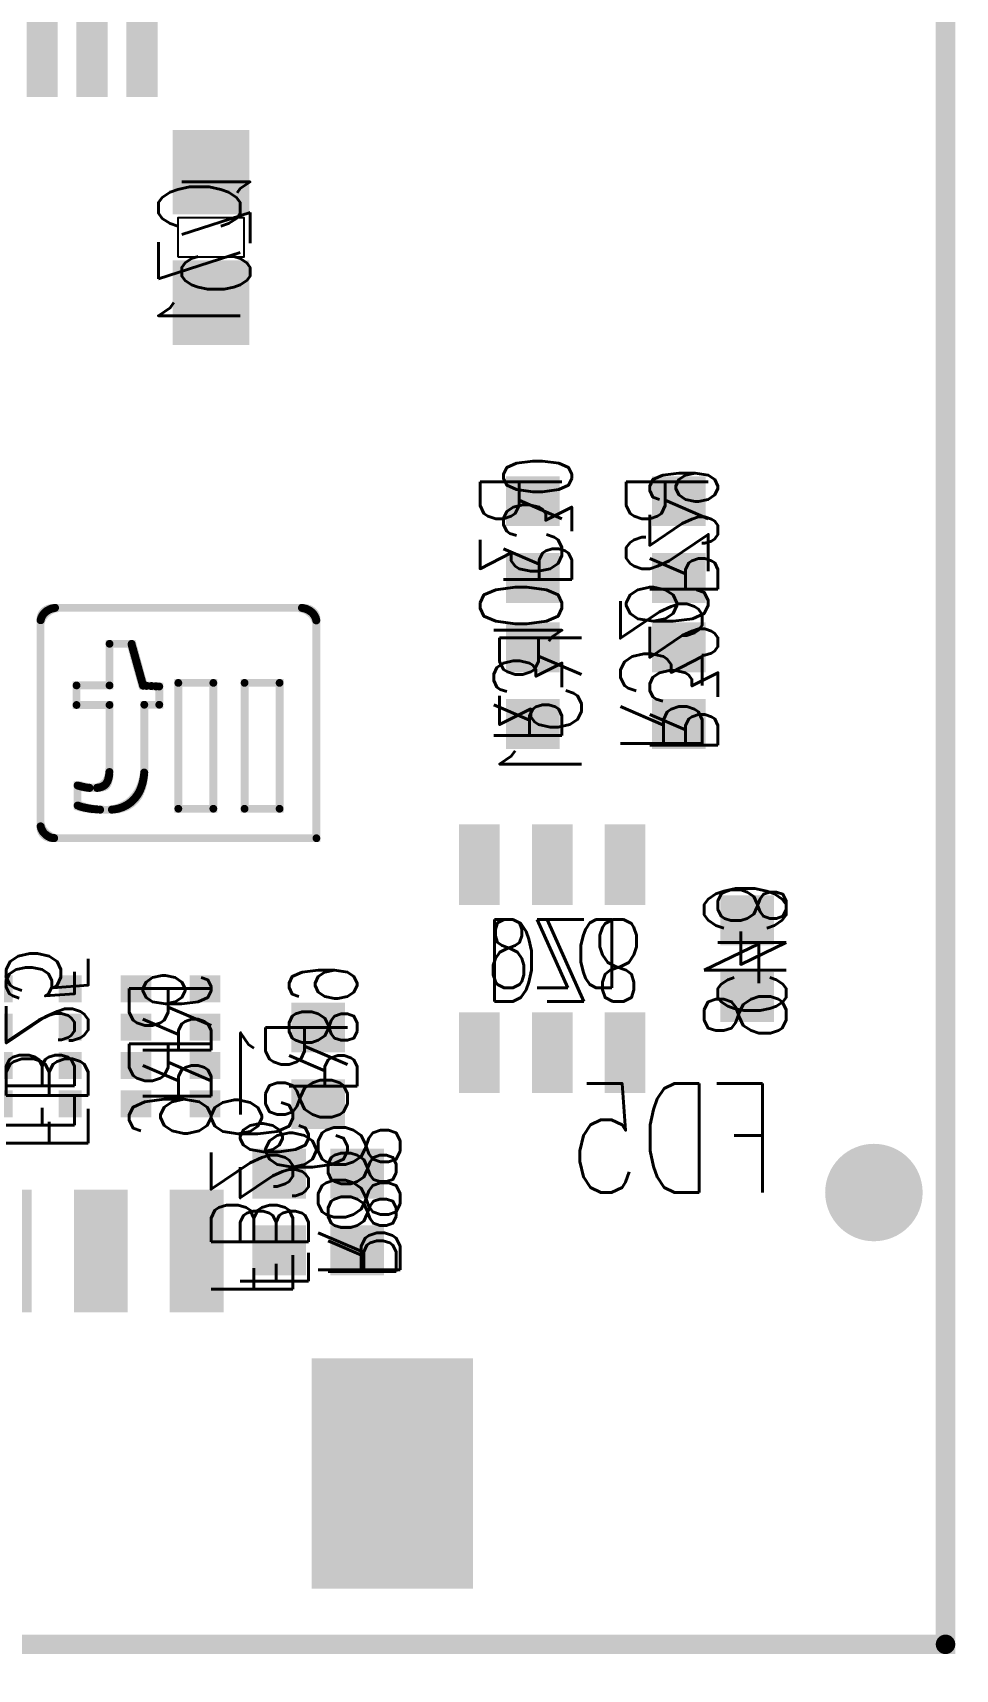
# Model space of a CAD drawing. Extents: x -31.8 to 29.1, y -21.3 to 21.3.
# Drawn here: x 17.11 to 29.13, y -21.32 to 0 of the extents above; entities that cross this region are included whole.
import ezdxf

# ---------------------------------------------------------------- set-up
doc = ezdxf.new("R2010")
doc.units = 0
doc.header["$MEASUREMENT"] = 0
doc.linetypes.add('KEEPOUT_00010000$0', pattern=[2, 1, 1])
doc.layers.get('0').update_dxf_attribs({"linetype": 'CONTINUOUS'})
for name, color, linetype in [('2D_LINE_25', 67, 'CONTINUOUS'), ('BOARD_OUTLINE_00', 5, 'CONTINUOUS'), ('DRIL_NPLTE_THRU_01', 3, 'CONTINUOUS'), ('DRIL_NPLTE_THRU_02', 112, 'CONTINUOUS'), ('DRIL_NPLTE_THRU_03', 2, 'CONTINUOUS'), ('DRIL_NPLTE_THRU_04', 4, 'CONTINUOUS'), ('DRIL_NPLTE_THRU_05', 171, 'CONTINUOUS'), ('DRIL_NPLTE_THRU_06', 1, 'CONTINUOUS'), ('KEEPOUT_01', 136, 'CONTINUOUS'), ('PADS_BOT', 1, 'CONTINUOUS'), ('PADS_INNER', 3, 'CONTINUOUS'), ('PADS_TOP', 3, 'CONTINUOUS'), ('PART_NAME_06', 183, 'CONTINUOUS'), ('PART_NAME_12', 150, 'CONTINUOUS'), ('TEXT_25', 67, 'CONTINUOUS')]:
    doc.layers.add(name, color=color, linetype=linetype)
doc.styles.add('W0$1524', font='simplex', dxfattribs={"width": 0.75})
doc.styles.add('W0$2032', font='simplex', dxfattribs={"width": 0.75})
doc.styles.add('W0$254', font='simplex', dxfattribs={"width": 0.75})

# ---------------------------------------------------------------- blocks, each defined once
blk = doc.blocks.new('SMOOTH_0$254')
at = {"const_width": 0.127}
blk.add_lwpolyline([(-0.0635, 0, 1), (0.0635, 0, 1)], format="xyb", close=True, dxfattribs=at)
blk = doc.blocks.new('BOARD_1')
at = {"layer": 'BOARD_OUTLINE_00', "const_width": 0.254}
blk.add_lwpolyline([(0, 0), (58, 0), (58, 42), (0, 42)], close=True, dxfattribs=at)
at = {"layer": 'BOARD_OUTLINE_00'}
blk.add_blockref('SMOOTH_0$254', (58, 0), dxfattribs=at)
blk = doc.blocks.new('SMOOTH_0$1016')
at = {"const_width": 0.0508}
blk.add_lwpolyline([(-0.0254, 0, 1), (0.0254, 0, 1)], format="xyb", close=True, dxfattribs=at)
blk = doc.blocks.new('DRAWING_14')
at = {"layer": '2D_LINE_25', "const_width": 0.102}
blk.add_lwpolyline([(0, 0), (0, -0.003), (-0.014, -0.003), (-0.014, -0.007), (-0.031, -0.007), (-0.031, -0.01), (-0.044, -0.01), (-0.044, -0.013), (-0.054, -0.013), (-0.054, -0.017), (-0.061, -0.017), (-0.061, -0.02), (-0.071, -0.02), (-0.071, -0.023), (-0.077, -0.023), (-0.077, -0.027), (-0.084, -0.027), (-0.084, -0.03), (-0.091, -0.03), (-0.091, -0.033), (-0.094, -0.033), (-0.094, -0.036), (-0.1, -0.036), (-0.1, -0.04), (-0.107, -0.04), (-0.107, -0.043), (-0.11, -0.043), (-0.11, -0.046), (-0.114, -0.046), (-0.114, -0.05), (-0.12, -0.05), (-0.12, -0.053), (-0.124, -0.053), (-0.124, -0.056), (-0.127, -0.056), (-0.127, -0.06), (-0.13, -0.06), (-0.13, -0.063), (-0.134, -0.063), (-0.134, -0.066), (-0.137, -0.066), (-0.137, -0.07), (-0.14, -0.07), (-0.14, -0.073), (-0.143, -0.073), (-0.143, -0.076), (-0.147, -0.076), (-0.147, -0.079), (-0.15, -0.079), (-0.15, -0.083), (-0.153, -0.083), (-0.153, -0.089), (-0.157, -0.089), (-0.157, -0.093), (-0.16, -0.093), (-0.16, -0.099), (-0.163, -0.099), (-0.163, -0.103), (-0.167, -0.103), (-0.167, -0.109), (-0.17, -0.109), (-0.17, -0.116), (-0.173, -0.116), (-0.173, -0.122), (-0.176, -0.122), (-0.176, -0.129), (-0.18, -0.129), (-0.18, -0.139), (-0.183, -0.139), (-0.183, -0.149), (-0.186, -0.149), (-0.186, -0.162), (-0.19, -0.162), (-0.19, -2.848), (-0.186, -2.848), (-0.186, -2.861), (-0.183, -2.861), (-0.183, -2.871), (-0.18, -2.871), (-0.18, -2.881), (-0.176, -2.881), (-0.176, -2.887), (-0.173, -2.887), (-0.173, -2.894), (-0.17, -2.894), (-0.17, -2.901), (-0.167, -2.901), (-0.167, -2.907), (-0.163, -2.907), (-0.163, -2.911), (-0.16, -2.911), (-0.16, -2.917), (-0.157, -2.917), (-0.157, -2.92), (-0.153, -2.92), (-0.153, -2.927), (-0.15, -2.927), (-0.15, -2.93), (-0.147, -2.93), (-0.147, -2.934), (-0.143, -2.934), (-0.143, -2.937), (-0.14, -2.937), (-0.14, -2.94), (-0.137, -2.94), (-0.137, -2.944), (-0.134, -2.944), (-0.134, -2.947), (-0.13, -2.947), (-0.13, -2.95), (-0.127, -2.95), (-0.127, -2.954), (-0.124, -2.954), (-0.124, -2.957), (-0.12, -2.957), (-0.12, -2.96), (-0.114, -2.96), (-0.114, -2.963), (-0.11, -2.963), (-0.11, -2.967), (-0.107, -2.967), (-0.107, -2.97), (-0.1, -2.97), (-0.1, -2.973), (-0.094, -2.973), (-0.094, -2.977), (-0.091, -2.977), (-0.091, -2.98), (-0.084, -2.98), (-0.084, -2.983), (-0.077, -2.983), (-0.077, -2.987), (-0.071, -2.987), (-0.071, -2.99), (-0.061, -2.99), (-0.061, -2.993), (-0.054, -2.993), (-0.054, -2.997), (-0.041, -2.997), (-0.041, -3), (-0.011, -3), (-0.011, -3.003), (3.405, -3.003), (3.405, -0.165), (3.402, -0.165), (3.402, -0.149), (3.399, -0.149), (3.399, -0.139), (3.395, -0.139), (3.395, -0.129), (3.392, -0.129), (3.392, -0.122), (3.389, -0.122), (3.389, -0.116), (3.385, -0.116), (3.385, -0.109), (3.382, -0.109), (3.382, -0.103), (3.379, -0.103), (3.379, -0.099), (3.376, -0.099), (3.376, -0.093), (3.372, -0.093), (3.372, -0.089), (3.369, -0.089), (3.369, -0.086), (3.366, -0.086), (3.366, -0.079), (3.362, -0.079), (3.362, -0.076), (3.359, -0.076), (3.359, -0.073), (3.356, -0.073), (3.356, -0.07), (3.352, -0.07), (3.352, -0.066), (3.349, -0.066), (3.349, -0.063), (3.346, -0.063), (3.346, -0.06), (3.342, -0.06), (3.342, -0.056), (3.339, -0.056), (3.339, -0.053), (3.336, -0.053), (3.336, -0.05), (3.329, -0.05), (3.329, -0.046), (3.326, -0.046), (3.326, -0.043), (3.319, -0.043), (3.319, -0.04), (3.316, -0.04), (3.316, -0.036), (3.309, -0.036), (3.309, -0.033), (3.306, -0.033), (3.306, -0.03), (3.299, -0.03), (3.299, -0.027), (3.293, -0.027), (3.293, -0.023), (3.286, -0.023), (3.286, -0.02), (3.276, -0.02), (3.276, -0.017), (3.27, -0.017), (3.27, -0.013), (3.256, -0.013), (3.256, -0.01), (3.247, -0.01), (3.247, -0.007), (3.23, -0.007), (3.23, -0.003), (3.216, -0.003), (3.216, 0), (0, 0)], dxfattribs=at)
at = {"layer": '2D_LINE_25'}
for p in [(-0.12, -0.05), (-0.114, -0.046), (-0.114, -0.05), (-0.11, -0.043), (-0.11, -0.046), (-0.107, -0.04), (-0.107, -0.043), (-0.1, -0.036), (-0.1, -0.04), (-0.094, -0.033), (-0.094, -0.036), (-0.091, -0.03), (-0.091, -0.033), (-0.084, -0.027), (-0.084, -0.03), (-0.077, -0.023), (-0.077, -0.027), (-0.071, -0.02), (-0.071, -0.023), (-0.061, -0.017), (-0.061, -0.02), (-0.054, -0.013), (-0.054, -0.017), (-0.044, -0.01), (-0.044, -0.013), (-0.031, -0.007), (-0.031, -0.01), (-0.014, -0.003), (-0.014, -0.007), (0, 0), (0, 0), (0, -0.003), (3.216, 0), (3.216, -0.003), (3.23, -0.003), (3.23, -0.007), (3.247, -0.007), (3.247, -0.01), (3.256, -0.01), (3.256, -0.013), (3.27, -0.013), (3.27, -0.017), (3.276, -0.017), (3.276, -0.02), (3.286, -0.02), (3.286, -0.023), (3.293, -0.023), (3.293, -0.027), (3.299, -0.027), (3.299, -0.03), (3.306, -0.03), (3.306, -0.033), (3.309, -0.033), (3.309, -0.036), (3.316, -0.036), (3.316, -0.04), (3.319, -0.04), (3.319, -0.043), (3.326, -0.043), (3.326, -0.046), (3.329, -0.046), (3.329, -0.05), (3.336, -0.05), (-0.19, -0.162), (-0.186, -0.149), (-0.186, -0.162), (-0.183, -0.139), (-0.183, -0.149), (-0.18, -0.129), (-0.18, -0.139), (-0.176, -0.122), (-0.176, -0.129), (-0.173, -0.116), (-0.173, -0.122), (-0.17, -0.109), (-0.17, -0.116), (-0.167, -0.103), (-0.167, -0.109), (-0.163, -0.099), (-0.163, -0.103), (-0.16, -0.093), (-0.16, -0.099), (-0.157, -0.089), (-0.157, -0.093), (-0.153, -0.083), (-0.153, -0.089), (-0.15, -0.079), (-0.15, -0.083), (-0.147, -0.076), (-0.147, -0.079), (-0.143, -0.073), (-0.143, -0.076), (-0.14, -0.07), (-0.14, -0.073), (-0.137, -0.066), (-0.137, -0.07), (-0.134, -0.063), (-0.134, -0.066), (-0.13, -0.06), (-0.13, -0.063), (-0.127, -0.056), (-0.127, -0.06), (-0.124, -0.053), (-0.124, -0.056), (-0.12, -0.053), (3.336, -0.053), (3.339, -0.053), (3.339, -0.056), (3.342, -0.056), (3.342, -0.06), (3.346, -0.06), (3.346, -0.063), (3.349, -0.063), (3.349, -0.066), (3.352, -0.066), (3.352, -0.07), (3.356, -0.07), (3.356, -0.073), (3.359, -0.073), (3.359, -0.076), (3.362, -0.076), (3.362, -0.079), (3.366, -0.079), (3.366, -0.086), (3.369, -0.086), (3.369, -0.089), (3.372, -0.089), (3.372, -0.093), (3.376, -0.093), (3.376, -0.099), (3.379, -0.099), (3.379, -0.103), (3.382, -0.103), (3.382, -0.109), (3.385, -0.109), (3.385, -0.116), (3.389, -0.116), (3.389, -0.122), (3.392, -0.122), (3.392, -0.129), (3.395, -0.129), (3.395, -0.139), (3.399, -0.139), (3.399, -0.149), (3.402, -0.149), (3.402, -0.165), (3.405, -0.165), (-0.19, -2.848), (-0.186, -2.848), (-0.186, -2.861), (-0.183, -2.861), (-0.183, -2.871), (-0.18, -2.871), (-0.18, -2.881), (-0.176, -2.881), (-0.176, -2.887), (-0.173, -2.887), (-0.173, -2.894), (-0.17, -2.894), (-0.17, -2.901), (-0.167, -2.901), (-0.167, -2.907), (-0.163, -2.907), (-0.163, -2.911), (-0.16, -2.911), (-0.16, -2.917), (-0.157, -2.917), (-0.157, -2.92), (-0.153, -2.92), (-0.153, -2.927), (-0.15, -2.927), (-0.15, -2.93), (-0.147, -2.93), (-0.147, -2.934), (-0.143, -2.934), (-0.143, -2.937), (-0.14, -2.937), (-0.14, -2.94), (-0.137, -2.94), (-0.137, -2.944), (-0.134, -2.944), (-0.134, -2.947), (-0.13, -2.947), (-0.13, -2.95), (-0.127, -2.95), (-0.127, -2.954), (-0.124, -2.954), (-0.124, -2.957), (-0.12, -2.957), (-0.12, -2.96), (-0.114, -2.96), (-0.114, -2.963), (-0.11, -2.963), (-0.11, -2.967), (-0.107, -2.967), (-0.107, -2.97), (-0.1, -2.97), (-0.1, -2.973), (-0.094, -2.973), (-0.094, -2.977), (-0.091, -2.977), (-0.091, -2.98), (-0.084, -2.98), (-0.084, -2.983), (-0.077, -2.983), (-0.077, -2.987), (-0.071, -2.987), (-0.071, -2.99), (-0.061, -2.99), (-0.061, -2.993), (-0.054, -2.993), (-0.054, -2.997), (-0.041, -2.997), (-0.041, -3), (-0.011, -3), (-0.011, -3.003), (3.405, -3.003)]:
    blk.add_blockref('SMOOTH_0$1016', p, dxfattribs=at)
blk = doc.blocks.new('DRAWING_15')
at = {"layer": '2D_LINE_25', "const_width": 0.102}
blk.add_lwpolyline([(0, 0), (0, -0.542), (-0.43, -0.542), (-0.43, -0.797), (0, -0.797), (0, -1.67), (-0.003, -1.67), (-0.003, -1.707), (-0.007, -1.707), (-0.007, -1.73), (-0.01, -1.73), (-0.01, -1.743), (-0.013, -1.743), (-0.013, -1.756), (-0.017, -1.756), (-0.017, -1.769), (-0.02, -1.769), (-0.02, -1.779), (-0.023, -1.779), (-0.023, -1.786), (-0.026, -1.786), (-0.026, -1.793), (-0.03, -1.793), (-0.03, -1.799), (-0.033, -1.799), (-0.033, -1.806), (-0.036, -1.806), (-0.036, -1.812), (-0.04, -1.812), (-0.04, -1.816), (-0.043, -1.816), (-0.043, -1.822), (-0.046, -1.822), (-0.046, -1.826), (-0.05, -1.826), (-0.05, -1.829), (-0.053, -1.829), (-0.053, -1.832), (-0.056, -1.832), (-0.056, -1.836), (-0.06, -1.836), (-0.06, -1.839), (-0.063, -1.839), (-0.063, -1.842), (-0.066, -1.842), (-0.066, -1.845), (-0.073, -1.845), (-0.073, -1.849), (-0.076, -1.849), (-0.076, -1.852), (-0.083, -1.852), (-0.083, -1.855), (-0.089, -1.855), (-0.089, -1.859), (-0.096, -1.859), (-0.096, -1.862), (-0.103, -1.862), (-0.103, -1.865), (-0.112, -1.865), (-0.112, -1.869), (-0.126, -1.869), (-0.126, -1.872), (-0.139, -1.872), (-0.139, -1.875), (-0.162, -1.875), (-0.162, -1.879), (-0.261, -1.879), (-0.261, -1.875), (-0.291, -1.875), (-0.291, -1.872), (-0.314, -1.872), (-0.314, -1.869), (-0.331, -1.869), (-0.331, -1.865), (-0.347, -1.865), (-0.347, -1.862), (-0.364, -1.862), (-0.364, -1.859), (-0.377, -1.859), (-0.377, -1.855), (-0.39, -1.855), (-0.39, -1.852), (-0.4, -1.852), (-0.4, -1.849), (-0.413, -1.849), (-0.413, -1.845), (-0.417, -1.845), (-0.417, -2.107), (-0.41, -2.107), (-0.41, -2.11), (-0.403, -2.11), (-0.403, -2.113), (-0.394, -2.113), (-0.394, -2.117), (-0.384, -2.117), (-0.384, -2.12), (-0.374, -2.12), (-0.374, -2.123), (-0.364, -2.123), (-0.364, -2.127), (-0.351, -2.127), (-0.351, -2.13), (-0.337, -2.13), (-0.337, -2.133), (-0.324, -2.133), (-0.324, -2.137), (-0.308, -2.137), (-0.308, -2.14), (-0.291, -2.14), (-0.291, -2.143), (-0.275, -2.143), (-0.275, -2.146), (-0.255, -2.146), (-0.255, -2.15), (-0.228, -2.15), (-0.228, -2.153), (-0.202, -2.153), (-0.202, -2.156), (-0.169, -2.156), (-0.169, -2.16), (-0.122, -2.16), (-0.122, -2.163), (0.03, -2.163), (0.03, -2.16), (0.06, -2.16), (0.06, -2.156), (0.079, -2.156), (0.079, -2.153), (0.096, -2.153), (0.096, -2.15), (0.109, -2.15), (0.109, -2.146), (0.122, -2.146), (0.122, -2.143), (0.132, -2.143), (0.132, -2.14), (0.142, -2.14), (0.142, -2.137), (0.152, -2.137), (0.152, -2.133), (0.162, -2.133), (0.162, -2.13), (0.169, -2.13), (0.169, -2.127), (0.179, -2.127), (0.179, -2.123), (0.185, -2.123), (0.185, -2.12), (0.192, -2.12), (0.192, -2.117), (0.198, -2.117), (0.198, -2.113), (0.205, -2.113), (0.205, -2.11), (0.212, -2.11), (0.212, -2.107), (0.218, -2.107), (0.218, -2.103), (0.225, -2.103), (0.225, -2.1), (0.228, -2.1), (0.228, -2.097), (0.235, -2.097), (0.235, -2.094), (0.238, -2.094), (0.238, -2.09), (0.245, -2.09), (0.245, -2.087), (0.248, -2.087), (0.248, -2.084), (0.255, -2.084), (0.255, -2.08), (0.258, -2.08), (0.258, -2.077), (0.265, -2.077), (0.265, -2.074), (0.268, -2.074), (0.268, -2.07), (0.271, -2.07), (0.271, -2.067), (0.275, -2.067), (0.275, -2.064), (0.281, -2.064), (0.281, -2.06), (0.284, -2.06), (0.284, -2.057), (0.288, -2.057), (0.288, -2.054), (0.291, -2.054), (0.291, -2.051), (0.294, -2.051), (0.294, -2.047), (0.298, -2.047), (0.298, -2.044), (0.301, -2.044), (0.301, -2.041), (0.304, -2.041), (0.304, -2.037), (0.308, -2.037), (0.308, -2.034), (0.311, -2.034), (0.311, -2.031), (0.314, -2.031), (0.314, -2.027), (0.318, -2.027), (0.318, -2.024), (0.321, -2.024), (0.321, -2.021), (0.324, -2.021), (0.324, -2.017), (0.327, -2.017), (0.327, -2.014), (0.331, -2.014), (0.331, -2.011), (0.334, -2.011), (0.334, -2.008), (0.337, -2.008), (0.337, -2.001), (0.341, -2.001), (0.341, -1.998), (0.344, -1.998), (0.344, -1.994), (0.347, -1.994), (0.347, -1.988), (0.351, -1.988), (0.351, -1.984), (0.354, -1.984), (0.354, -1.981), (0.357, -1.981), (0.357, -1.974), (0.36, -1.974), (0.36, -1.971), (0.364, -1.971), (0.364, -1.965), (0.367, -1.965), (0.367, -1.961), (0.37, -1.961), (0.37, -1.955), (0.374, -1.955), (0.374, -1.948), (0.377, -1.948), (0.377, -1.945), (0.38, -1.945), (0.38, -1.938), (0.384, -1.938), (0.384, -1.931), (0.387, -1.931), (0.387, -1.925), (0.39, -1.925), (0.39, -1.918), (0.394, -1.918), (0.394, -1.912), (0.397, -1.912), (0.397, -1.905), (0.4, -1.905), (0.4, -1.895), (0.403, -1.895), (0.403, -1.888), (0.407, -1.888), (0.407, -1.882), (0.41, -1.882), (0.41, -1.872), (0.413, -1.872), (0.413, -1.862), (0.417, -1.862), (0.417, -1.852), (0.42, -1.852), (0.42, -1.842), (0.423, -1.842), (0.423, -1.832), (0.427, -1.832), (0.427, -1.819), (0.43, -1.819), (0.43, -1.806), (0.433, -1.806), (0.433, -1.793), (0.437, -1.793), (0.437, -1.776), (0.44, -1.776), (0.44, -1.759), (0.443, -1.759), (0.443, -1.74), (0.446, -1.74), (0.446, -1.713), (0.45, -1.713), (0.45, -1.677), (0.453, -1.677), (0.453, -0.794), (0.648, -0.794), (0.648, -0.556), (0.605, -0.556), (0.605, -0.552), (0.546, -0.552), (0.546, -0.549), (0.483, -0.549), (0.483, -0.546), (0.437, -0.546), (0.437, -0.539), (0.433, -0.539), (0.433, -0.526), (0.43, -0.526), (0.43, -0.513), (0.427, -0.513), (0.427, -0.503), (0.423, -0.503), (0.423, -0.489), (0.42, -0.489), (0.42, -0.48), (0.417, -0.48), (0.417, -0.466), (0.413, -0.466), (0.413, -0.453), (0.41, -0.453), (0.41, -0.443), (0.407, -0.443), (0.407, -0.43), (0.403, -0.43), (0.403, -0.42), (0.4, -0.42), (0.4, -0.407), (0.397, -0.407), (0.397, -0.394), (0.394, -0.394), (0.394, -0.384), (0.39, -0.384), (0.39, -0.37), (0.387, -0.37), (0.387, -0.36), (0.384, -0.36), (0.384, -0.347), (0.38, -0.347), (0.38, -0.334), (0.377, -0.334), (0.377, -0.324), (0.374, -0.324), (0.374, -0.311), (0.37, -0.311), (0.37, -0.301), (0.367, -0.301), (0.367, -0.288), (0.364, -0.288), (0.364, -0.275), (0.36, -0.275), (0.36, -0.265), (0.357, -0.265), (0.357, -0.251), (0.354, -0.251), (0.354, -0.241), (0.351, -0.241), (0.351, -0.228), (0.347, -0.228), (0.347, -0.215), (0.344, -0.215), (0.344, -0.205), (0.341, -0.205), (0.341, -0.192), (0.337, -0.192), (0.337, -0.182), (0.334, -0.182), (0.334, -0.169), (0.331, -0.169), (0.331, -0.155), (0.327, -0.155), (0.327, -0.146), (0.324, -0.146), (0.324, -0.132), (0.321, -0.132), (0.321, -0.122), (0.318, -0.122), (0.318, -0.109), (0.314, -0.109), (0.314, -0.096), (0.311, -0.096), (0.311, -0.086), (0.308, -0.086), (0.308, -0.073), (0.304, -0.073), (0.304, -0.06), (0.301, -0.06), (0.301, -0.05), (0.298, -0.05), (0.298, -0.036), (0.294, -0.036), (0.294, -0.026), (0.291, -0.026), (0.291, -0.013), (0.288, -0.013), (0.288, 0), (0, 0)], dxfattribs=at)
at = {"layer": '2D_LINE_25'}
for p in [(0, 0), (0, 0), (0.288, 0), (0.288, -0.013), (0.291, -0.013), (0.291, -0.026), (0.294, -0.026), (0.294, -0.036), (0.298, -0.036), (0.298, -0.05), (0.301, -0.05), (0.301, -0.06), (0.304, -0.06), (0.304, -0.073), (0.308, -0.073), (0.308, -0.086), (0.311, -0.086), (0.311, -0.096), (0.314, -0.096), (0.314, -0.109), (0.318, -0.109), (0.318, -0.122), (0.321, -0.122), (0.321, -0.132), (0.324, -0.132), (0.324, -0.146), (0.327, -0.146), (0.327, -0.155), (0.331, -0.155), (0.331, -0.169), (0.334, -0.169), (0.334, -0.182), (0.337, -0.182), (0.337, -0.192), (0.341, -0.192), (0.341, -0.205), (0.344, -0.205), (0.344, -0.215), (0.347, -0.215), (0.347, -0.228), (0.351, -0.228), (0.351, -0.241), (0.354, -0.241), (0.354, -0.251), (0.357, -0.251), (0.357, -0.265), (0.36, -0.265), (0.36, -0.275), (0.364, -0.275), (0.364, -0.288), (0.367, -0.288), (0.367, -0.301), (0.37, -0.301), (0.37, -0.311), (0.374, -0.311), (0.374, -0.324), (0.377, -0.324), (0.377, -0.334), (0.38, -0.334), (0.38, -0.347), (0.384, -0.347), (0.384, -0.36), (0.387, -0.36), (0.387, -0.37), (0.39, -0.37), (0.39, -0.384), (0.394, -0.384), (0.394, -0.394), (0.397, -0.394), (0.397, -0.407), (0.4, -0.407), (0.4, -0.42), (0.403, -0.42), (0.403, -0.43), (0.407, -0.43), (0.407, -0.443), (0.41, -0.443), (0.41, -0.453), (0.413, -0.453), (0.413, -0.466), (0.417, -0.466), (-0.43, -0.542), (0, -0.542), (0.417, -0.48), (0.42, -0.48), (0.42, -0.489), (0.423, -0.489), (0.423, -0.503), (0.427, -0.503), (0.427, -0.513), (0.43, -0.513), (0.43, -0.526), (0.433, -0.526), (0.433, -0.539), (0.437, -0.539), (0.437, -0.546), (0.483, -0.546), (0.483, -0.549), (0.546, -0.549), (0.546, -0.552), (0.605, -0.552), (0.605, -0.556), (0.648, -0.556), (-0.43, -0.797), (0, -0.797), (0.453, -0.794), (0.648, -0.794), (-0.017, -1.756), (-0.013, -1.743), (-0.013, -1.756), (-0.01, -1.73), (-0.01, -1.743), (-0.007, -1.707), (-0.007, -1.73), (-0.003, -1.67), (-0.003, -1.707), (0, -1.67), (0.443, -1.74), (0.446, -1.713), (0.446, -1.74), (0.45, -1.677), (0.45, -1.713), (0.453, -1.677), (-0.417, -1.845), (-0.413, -1.845), (-0.413, -1.849), (-0.4, -1.849), (-0.4, -1.852), (-0.39, -1.852), (-0.39, -1.855), (-0.377, -1.855), (-0.377, -1.859), (-0.364, -1.859), (-0.364, -1.862), (-0.347, -1.862), (-0.347, -1.865), (-0.331, -1.865), (-0.331, -1.869), (-0.314, -1.869), (-0.314, -1.872), (-0.291, -1.872), (-0.291, -1.875), (-0.261, -1.875), (-0.261, -1.879), (-0.162, -1.875), (-0.162, -1.879), (-0.139, -1.872), (-0.139, -1.875), (-0.126, -1.869), (-0.126, -1.872), (-0.112, -1.865), (-0.112, -1.869), (-0.103, -1.862), (-0.103, -1.865), (-0.096, -1.859), (-0.096, -1.862), (-0.089, -1.855), (-0.089, -1.859), (-0.083, -1.852), (-0.083, -1.855), (-0.076, -1.849), (-0.076, -1.852), (-0.073, -1.845), (-0.073, -1.849), (-0.066, -1.842), (-0.066, -1.845), (-0.063, -1.839), (-0.063, -1.842), (-0.06, -1.836), (-0.06, -1.839), (-0.056, -1.832), (-0.056, -1.836), (-0.053, -1.829), (-0.053, -1.832), (-0.05, -1.826), (-0.05, -1.829), (-0.046, -1.822), (-0.046, -1.826), (-0.043, -1.816), (-0.043, -1.822), (-0.04, -1.812), (-0.04, -1.816), (-0.036, -1.806), (-0.036, -1.812), (-0.033, -1.799), (-0.033, -1.806), (-0.03, -1.793), (-0.03, -1.799), (-0.026, -1.786), (-0.026, -1.793), (-0.023, -1.779), (-0.023, -1.786), (-0.02, -1.769), (-0.02, -1.779), (-0.017, -1.769), (0.364, -1.965), (0.367, -1.961), (0.367, -1.965), (0.37, -1.955), (0.37, -1.961), (0.374, -1.948), (0.374, -1.955), (0.377, -1.945), (0.377, -1.948), (0.38, -1.938), (0.38, -1.945), (0.384, -1.931), (0.384, -1.938), (0.387, -1.925), (0.387, -1.931), (0.39, -1.918), (0.39, -1.925), (0.394, -1.912), (0.394, -1.918), (0.397, -1.905), (0.397, -1.912), (0.4, -1.895), (0.4, -1.905), (0.403, -1.888), (0.403, -1.895), (0.407, -1.882), (0.407, -1.888), (0.41, -1.872), (0.41, -1.882), (0.413, -1.862), (0.413, -1.872), (0.417, -1.852), (0.417, -1.862), (0.42, -1.842), (0.42, -1.852), (0.423, -1.832), (0.423, -1.842), (0.427, -1.819), (0.427, -1.832), (0.43, -1.806), (0.43, -1.819), (0.433, -1.793), (0.433, -1.806), (0.437, -1.776), (0.437, -1.793), (0.44, -1.759), (0.44, -1.776), (0.443, -1.759), (-0.417, -2.107), (-0.41, -2.107), (-0.41, -2.11), (-0.403, -2.11), (-0.403, -2.113), (-0.394, -2.113), (-0.394, -2.117), (-0.384, -2.117), (-0.384, -2.12), (-0.374, -2.12), (-0.374, -2.123), (-0.364, -2.123), (-0.364, -2.127), (-0.351, -2.127), (-0.351, -2.13), (-0.337, -2.13), (-0.337, -2.133), (-0.324, -2.133), (-0.324, -2.137), (-0.308, -2.137), (-0.308, -2.14), (-0.291, -2.14), (-0.291, -2.143), (-0.275, -2.143), (-0.275, -2.146), (-0.255, -2.146), (-0.255, -2.15), (-0.228, -2.15), (-0.228, -2.153), (-0.202, -2.153), (-0.202, -2.156), (-0.169, -2.156), (-0.169, -2.16), (-0.122, -2.16), (-0.122, -2.163), (0.03, -2.16), (0.03, -2.163), (0.06, -2.156), (0.06, -2.16), (0.079, -2.153), (0.079, -2.156), (0.096, -2.15), (0.096, -2.153), (0.109, -2.146), (0.109, -2.15), (0.122, -2.143), (0.122, -2.146), (0.132, -2.14), (0.132, -2.143), (0.142, -2.137), (0.142, -2.14), (0.152, -2.133), (0.152, -2.137), (0.162, -2.13), (0.162, -2.133), (0.169, -2.127), (0.169, -2.13), (0.179, -2.123), (0.179, -2.127), (0.185, -2.12), (0.185, -2.123), (0.192, -2.117), (0.192, -2.12), (0.198, -2.113), (0.198, -2.117), (0.205, -2.11), (0.205, -2.113), (0.212, -2.107), (0.212, -2.11), (0.218, -2.103), (0.218, -2.107), (0.225, -2.1), (0.225, -2.103), (0.228, -2.097), (0.228, -2.1), (0.235, -2.094), (0.235, -2.097), (0.238, -2.09), (0.238, -2.094), (0.245, -2.087), (0.245, -2.09), (0.248, -2.084), (0.248, -2.087), (0.255, -2.08), (0.255, -2.084), (0.258, -2.077), (0.258, -2.08), (0.265, -2.074), (0.265, -2.077), (0.268, -2.07), (0.268, -2.074), (0.271, -2.067), (0.271, -2.07), (0.275, -2.064), (0.275, -2.067), (0.281, -2.06), (0.281, -2.064), (0.284, -2.057), (0.284, -2.06), (0.288, -2.054), (0.288, -2.057), (0.291, -2.051), (0.291, -2.054), (0.294, -2.047), (0.294, -2.051), (0.298, -2.044), (0.298, -2.047), (0.301, -2.041), (0.301, -2.044), (0.304, -2.037), (0.304, -2.041), (0.308, -2.034), (0.308, -2.037), (0.311, -2.031), (0.311, -2.034), (0.314, -2.027), (0.314, -2.031), (0.318, -2.024), (0.318, -2.027), (0.321, -2.021), (0.321, -2.024), (0.324, -2.017), (0.324, -2.021), (0.327, -2.014), (0.327, -2.017), (0.331, -2.011), (0.331, -2.014), (0.334, -2.008), (0.334, -2.011), (0.337, -2.001), (0.337, -2.008), (0.341, -1.998), (0.341, -2.001), (0.344, -1.994), (0.344, -1.998), (0.347, -1.988), (0.347, -1.994), (0.351, -1.984), (0.351, -1.988), (0.354, -1.981), (0.354, -1.984), (0.357, -1.974), (0.357, -1.981), (0.36, -1.971), (0.36, -1.974), (0.364, -1.971)]:
    blk.add_blockref('SMOOTH_0$1016', p, dxfattribs=at)
blk = doc.blocks.new('DRAWING_16')
at = {"layer": '2D_LINE_25', "const_width": 0.102}
blk.add_lwpolyline([(0, 0), (0, -1.64), (0.456, -1.64), (0.456, 0), (0, 0)], dxfattribs=at)
at = {"layer": '2D_LINE_25'}
for p in [(0, 0), (0, 0), (0.456, 0), (0, -1.64), (0.456, -1.64)]:
    blk.add_blockref('SMOOTH_0$1016', p, dxfattribs=at)
blk = doc.blocks.new('DRAWING_17')
at = {"layer": '2D_LINE_25', "const_width": 0.102}
blk.add_lwpolyline([(0, 0), (0, -1.64), (0.456, -1.64), (0.456, 0), (0, 0)], dxfattribs=at)
at = {"layer": '2D_LINE_25'}
for p in [(0, 0), (0, 0), (0.456, 0), (0, -1.64), (0.456, -1.64)]:
    blk.add_blockref('SMOOTH_0$1016', p, dxfattribs=at)
blk = doc.blocks.new('DRIL_HOLE_0')
blk.add_lwpolyline([(0, 0, 1), (0, 0, 1)], format="xyb", close=True)
blk = doc.blocks.new('PAD_0')
blk.add_lwpolyline([(0, 0, 1), (0, 0, 1)], format="xyb", close=True)
blk = doc.blocks.new('PAD_4')
at = {"const_width": 1.88}
blk.add_lwpolyline([(-1.27, 0), (1.27, 0)], dxfattribs=at)
blk = doc.blocks.new('STK_BOT_10')
at = {"layer": 'DRIL_NPLTE_THRU_01'}
blk.add_blockref('DRIL_HOLE_0', (0, 0), dxfattribs=at)
at = {"layer": 'DRIL_NPLTE_THRU_02'}
blk.add_blockref('DRIL_HOLE_0', (0, 0), dxfattribs=at)
at = {"layer": 'DRIL_NPLTE_THRU_03'}
blk.add_blockref('DRIL_HOLE_0', (0, 0), dxfattribs=at)
at = {"layer": 'DRIL_NPLTE_THRU_04'}
blk.add_blockref('DRIL_HOLE_0', (0, 0), dxfattribs=at)
at = {"layer": 'DRIL_NPLTE_THRU_05'}
blk.add_blockref('DRIL_HOLE_0', (0, 0), dxfattribs=at)
at = {"layer": 'DRIL_NPLTE_THRU_06'}
blk.add_blockref('DRIL_HOLE_0', (0, 0), dxfattribs=at)
at = {"layer": 'PADS_BOT', "rotation": 90}
blk.add_blockref('PAD_4', (0, 0), dxfattribs=at)
at = {"layer": 'PADS_INNER'}
blk.add_blockref('PAD_0', (0, 0), dxfattribs=at)
at = {"layer": 'PADS_TOP'}
blk.add_blockref('PAD_0', (0, 0), dxfattribs=at)
blk = doc.blocks.new('SYM_BOT_8')
for p in [(0, 2.0066), (0, -2.0066)]:
    blk.add_blockref('STK_BOT_10', p)
blk = doc.blocks.new('PART_BOT_20')
blk.add_blockref('SYM_BOT_8', (0, 0))
at = {"layer": 'PART_NAME_06', "style": 'W0$2032', "width": 0.75}
blk.add_text('D2', height=1.0668, dxfattribs=at).set_placement((-0.762, 4.064))
at = {"layer": 'PART_NAME_12', "style": 'W0$1524', "width": 0.75}
blk.add_text('D2', height=0.889, dxfattribs=at).set_placement((-0.381, -0.381))
blk = doc.blocks.new('PAD_5')
at = {"const_width": 0.53}
blk.add_lwpolyline([(-0.525, 0), (0.525, 0)], dxfattribs=at)
blk = doc.blocks.new('STK_BOT_11')
at = {"layer": 'DRIL_NPLTE_THRU_01'}
blk.add_blockref('DRIL_HOLE_0', (0, 0), dxfattribs=at)
at = {"layer": 'DRIL_NPLTE_THRU_02'}
blk.add_blockref('DRIL_HOLE_0', (0, 0), dxfattribs=at)
at = {"layer": 'DRIL_NPLTE_THRU_03'}
blk.add_blockref('DRIL_HOLE_0', (0, 0), dxfattribs=at)
at = {"layer": 'DRIL_NPLTE_THRU_04'}
blk.add_blockref('DRIL_HOLE_0', (0, 0), dxfattribs=at)
at = {"layer": 'DRIL_NPLTE_THRU_05'}
blk.add_blockref('DRIL_HOLE_0', (0, 0), dxfattribs=at)
at = {"layer": 'DRIL_NPLTE_THRU_06'}
blk.add_blockref('DRIL_HOLE_0', (0, 0), dxfattribs=at)
at = {"layer": 'PADS_BOT', "rotation": 90}
blk.add_blockref('PAD_5', (0, 0), dxfattribs=at)
at = {"layer": 'PADS_INNER'}
blk.add_blockref('PAD_0', (0, 0), dxfattribs=at)
at = {"layer": 'PADS_TOP'}
blk.add_blockref('PAD_0', (0, 0), dxfattribs=at)
blk = doc.blocks.new('SYM_BOT_10')
for p in [(-0.95, 1.225), (0, 1.225), (0.95, 1.225), (-0.95, -1.225), (0, -1.225), (0.95, -1.225)]:
    blk.add_blockref('STK_BOT_11', p)
blk = doc.blocks.new('PART_BOT_29')
blk.add_blockref('SYM_BOT_10', (0, 0))
at = {"layer": 'PART_NAME_06', "style": 'W0$2032', "width": 0.75}
blk.add_text('DZ8', height=1.0668, dxfattribs=at).set_placement((-0.889, -0.508))
at = {"layer": 'PART_NAME_12', "style": 'W0$1524', "width": 0.75}
blk.add_text('DZ8', height=0.889, rotation=180, dxfattribs=at).set_placement((0.889, 0.381))
blk = doc.blocks.new('PAD_6')
at = {"const_width": 0.7}
blk.add_lwpolyline([(-0.8, 0), (0.8, 0)], dxfattribs=at)
blk = doc.blocks.new('STK_BOT_12')
at = {"layer": 'DRIL_NPLTE_THRU_01'}
blk.add_blockref('DRIL_HOLE_0', (0, 0), dxfattribs=at)
at = {"layer": 'DRIL_NPLTE_THRU_02'}
blk.add_blockref('DRIL_HOLE_0', (0, 0), dxfattribs=at)
at = {"layer": 'DRIL_NPLTE_THRU_03'}
blk.add_blockref('DRIL_HOLE_0', (0, 0), dxfattribs=at)
at = {"layer": 'DRIL_NPLTE_THRU_04'}
blk.add_blockref('DRIL_HOLE_0', (0, 0), dxfattribs=at)
at = {"layer": 'DRIL_NPLTE_THRU_05'}
blk.add_blockref('DRIL_HOLE_0', (0, 0), dxfattribs=at)
at = {"layer": 'DRIL_NPLTE_THRU_06'}
blk.add_blockref('DRIL_HOLE_0', (0, 0), dxfattribs=at)
at = {"layer": 'PADS_BOT', "rotation": 90}
blk.add_blockref('PAD_6', (0, 0), dxfattribs=at)
at = {"layer": 'PADS_INNER'}
blk.add_blockref('PAD_0', (0, 0), dxfattribs=at)
at = {"layer": 'PADS_TOP'}
blk.add_blockref('PAD_0', (0, 0), dxfattribs=at)
blk = doc.blocks.new('PAD_7')
at = {"const_width": 2.1}
blk.add_lwpolyline([(-1.5, 0), (1.5, 0)], dxfattribs=at)
blk = doc.blocks.new('STK_BOT_13')
at = {"layer": 'DRIL_NPLTE_THRU_01'}
blk.add_blockref('DRIL_HOLE_0', (0, 0), dxfattribs=at)
at = {"layer": 'DRIL_NPLTE_THRU_02'}
blk.add_blockref('DRIL_HOLE_0', (0, 0), dxfattribs=at)
at = {"layer": 'DRIL_NPLTE_THRU_03'}
blk.add_blockref('DRIL_HOLE_0', (0, 0), dxfattribs=at)
at = {"layer": 'DRIL_NPLTE_THRU_04'}
blk.add_blockref('DRIL_HOLE_0', (0, 0), dxfattribs=at)
at = {"layer": 'DRIL_NPLTE_THRU_05'}
blk.add_blockref('DRIL_HOLE_0', (0, 0), dxfattribs=at)
at = {"layer": 'DRIL_NPLTE_THRU_06'}
blk.add_blockref('DRIL_HOLE_0', (0, 0), dxfattribs=at)
at = {"layer": 'PADS_BOT', "rotation": 90}
blk.add_blockref('PAD_7', (0, 0), dxfattribs=at)
at = {"layer": 'PADS_INNER'}
blk.add_blockref('PAD_0', (0, 0), dxfattribs=at)
at = {"layer": 'PADS_TOP'}
blk.add_blockref('PAD_0', (0, 0), dxfattribs=at)
blk = doc.blocks.new('SYM_BOT_11')
for name, p in [('STK_BOT_12', (-3.75, 0)), ('STK_BOT_12', (-2.5, 0)), ('STK_BOT_12', (-1.25, 0)), ('STK_BOT_12', (0, 0)), ('STK_BOT_12', (1.25, 0)), ('STK_BOT_12', (2.5, 0)), ('STK_BOT_12', (3.75, 0)), ('STK_BOT_13', (-6.3, -2.9)), ('STK_BOT_13', (6.3, -2.9))]:
    blk.add_blockref(name, p)
blk = doc.blocks.new('PART_BOT_32')
blk.add_blockref('SYM_BOT_11', (0, 0))
at = {"layer": 'PART_NAME_06', "style": 'W0$2032', "width": 0.75}
blk.add_text('P11', height=1.0668, dxfattribs=at).set_placement((-0.508, 2.286))
at = {"layer": 'PART_NAME_12', "style": 'W0$1524', "width": 0.75}
blk.add_text('P11', height=0.889, dxfattribs=at).set_placement((-0.889, -3.175))
blk = doc.blocks.new('PAD_8')
at = {"const_width": 0.406}
blk.add_lwpolyline([(-0.889, 0), (0.889, 0)], dxfattribs=at)
blk = doc.blocks.new('STK_BOT_15')
at = {"layer": 'DRIL_NPLTE_THRU_01'}
blk.add_blockref('DRIL_HOLE_0', (0, 0), dxfattribs=at)
at = {"layer": 'DRIL_NPLTE_THRU_02'}
blk.add_blockref('DRIL_HOLE_0', (0, 0), dxfattribs=at)
at = {"layer": 'DRIL_NPLTE_THRU_03'}
blk.add_blockref('DRIL_HOLE_0', (0, 0), dxfattribs=at)
at = {"layer": 'DRIL_NPLTE_THRU_04'}
blk.add_blockref('DRIL_HOLE_0', (0, 0), dxfattribs=at)
at = {"layer": 'DRIL_NPLTE_THRU_05'}
blk.add_blockref('DRIL_HOLE_0', (0, 0), dxfattribs=at)
at = {"layer": 'DRIL_NPLTE_THRU_06'}
blk.add_blockref('DRIL_HOLE_0', (0, 0), dxfattribs=at)
at = {"layer": 'PADS_BOT', "rotation": 90}
blk.add_blockref('PAD_8', (0, 0), dxfattribs=at)
at = {"layer": 'PADS_INNER'}
blk.add_blockref('PAD_0', (0, 0), dxfattribs=at)
at = {"layer": 'PADS_TOP'}
blk.add_blockref('PAD_0', (0, 0), dxfattribs=at)
blk = doc.blocks.new('PAD_9')
at = {"const_width": 2.9972}
blk.add_lwpolyline([(-1.4986, 0), (1.4986, 0)], dxfattribs=at)
blk = doc.blocks.new('STK_BOT_16')
at = {"layer": 'DRIL_NPLTE_THRU_01'}
blk.add_blockref('DRIL_HOLE_0', (0, 0), dxfattribs=at)
at = {"layer": 'DRIL_NPLTE_THRU_02'}
blk.add_blockref('DRIL_HOLE_0', (0, 0), dxfattribs=at)
at = {"layer": 'DRIL_NPLTE_THRU_03'}
blk.add_blockref('DRIL_HOLE_0', (0, 0), dxfattribs=at)
at = {"layer": 'DRIL_NPLTE_THRU_04'}
blk.add_blockref('DRIL_HOLE_0', (0, 0), dxfattribs=at)
at = {"layer": 'DRIL_NPLTE_THRU_05'}
blk.add_blockref('DRIL_HOLE_0', (0, 0), dxfattribs=at)
at = {"layer": 'DRIL_NPLTE_THRU_06'}
blk.add_blockref('DRIL_HOLE_0', (0, 0), dxfattribs=at)
at = {"layer": 'PADS_BOT'}
blk.add_blockref('PAD_9', (0, 0), dxfattribs=at)
at = {"layer": 'PADS_INNER'}
blk.add_blockref('PAD_0', (0, 0), dxfattribs=at)
at = {"layer": 'PADS_TOP'}
blk.add_blockref('PAD_0', (0, 0), dxfattribs=at)
blk = doc.blocks.new('SYM_BOT_15')
for name, p in [('STK_BOT_15', (-2.275, 2.997)), ('STK_BOT_15', (-1.625, 2.997)), ('STK_BOT_15', (-0.975, 2.997)), ('STK_BOT_15', (-0.325, 2.997)), ('STK_BOT_15', (0.325, 2.997)), ('STK_BOT_15', (0.975, 2.997)), ('STK_BOT_15', (1.625, 2.997)), ('STK_BOT_15', (2.275, 2.997)), ('STK_BOT_16', (0, 0)), ('STK_BOT_15', (-2.275, -2.997)), ('STK_BOT_15', (-1.625, -2.997)), ('STK_BOT_15', (-0.975, -2.997)), ('STK_BOT_15', (-0.325, -2.997)), ('STK_BOT_15', (0.325, -2.997)), ('STK_BOT_15', (0.975, -2.997)), ('STK_BOT_15', (1.625, -2.997)), ('STK_BOT_15', (2.275, -2.997))]:
    blk.add_blockref(name, p)
blk = doc.blocks.new('PART_BOT_38')
blk.add_blockref('SYM_BOT_15', (0, 0))
at = {"layer": 'PART_NAME_06', "style": 'W0$2032', "width": 0.75}
blk.add_text('U11', height=1.0668, dxfattribs=at).set_placement((1.016, 4.445))
at = {"layer": 'PART_NAME_12', "style": 'W0$1524', "width": 0.75}
blk.add_text('U11', height=0.889, dxfattribs=at).set_placement((-0.508, -0.508))
blk = doc.blocks.new('PART_BODY_BOT_59')
at = {"layer": 'KEEPOUT_01', "linetype": 'KEEPOUT_00010000$0'}
blk.add_lwpolyline([(-0.4318, 0.254), (0.4318, 0.254), (0.4318, -0.254), (-0.4318, -0.254)], close=True, dxfattribs=at)
blk = doc.blocks.new('PAD_14')
at = {"const_width": 1}
blk.add_lwpolyline([(-0.55, 0), (0.55, 0)], dxfattribs=at)
blk = doc.blocks.new('STK_BOT_6')
at = {"layer": 'DRIL_NPLTE_THRU_01'}
blk.add_blockref('DRIL_HOLE_0', (0, 0), dxfattribs=at)
at = {"layer": 'DRIL_NPLTE_THRU_02'}
blk.add_blockref('DRIL_HOLE_0', (0, 0), dxfattribs=at)
at = {"layer": 'DRIL_NPLTE_THRU_03'}
blk.add_blockref('DRIL_HOLE_0', (0, 0), dxfattribs=at)
at = {"layer": 'DRIL_NPLTE_THRU_04'}
blk.add_blockref('DRIL_HOLE_0', (0, 0), dxfattribs=at)
at = {"layer": 'DRIL_NPLTE_THRU_05'}
blk.add_blockref('DRIL_HOLE_0', (0, 0), dxfattribs=at)
at = {"layer": 'DRIL_NPLTE_THRU_06'}
blk.add_blockref('DRIL_HOLE_0', (0, 0), dxfattribs=at)
at = {"layer": 'PADS_BOT', "rotation": 90}
blk.add_blockref('PAD_14', (0, 0), dxfattribs=at)
at = {"layer": 'PADS_INNER'}
blk.add_blockref('PAD_0', (0, 0), dxfattribs=at)
at = {"layer": 'PADS_TOP'}
blk.add_blockref('PAD_0', (0, 0), dxfattribs=at)
blk = doc.blocks.new('SYM_BOT_4')
for name, p in [('STK_BOT_6', (0, 0.85)), ('PART_BODY_BOT_59', (0, 0)), ('STK_BOT_6', (0, -0.85))]:
    blk.add_blockref(name, p)
blk = doc.blocks.new('PART_BOT_54')
blk.add_blockref('SYM_BOT_4', (0, 0))
at = {"layer": 'PART_NAME_06', "style": 'W0$2032', "width": 0.75}
blk.add_text('C71', height=1.0668, rotation=90, dxfattribs=at).set_placement((0.381, -0.762))
at = {"layer": 'PART_NAME_12', "style": 'W0$1524', "width": 0.75}
blk.add_text('C71', height=0.889, rotation=270, dxfattribs=at).set_placement((-0.381, 0.762))
blk = doc.blocks.new('PAD_15')
at = {"const_width": 0.35}
blk.add_lwpolyline([(-0.22, 0), (0.18, 0)], dxfattribs=at)
blk = doc.blocks.new('STK_BOT_74')
at = {"layer": 'DRIL_NPLTE_THRU_01'}
blk.add_blockref('DRIL_HOLE_0', (0, 0), dxfattribs=at)
at = {"layer": 'DRIL_NPLTE_THRU_02'}
blk.add_blockref('DRIL_HOLE_0', (0, 0), dxfattribs=at)
at = {"layer": 'DRIL_NPLTE_THRU_03'}
blk.add_blockref('DRIL_HOLE_0', (0, 0), dxfattribs=at)
at = {"layer": 'DRIL_NPLTE_THRU_04'}
blk.add_blockref('DRIL_HOLE_0', (0, 0), dxfattribs=at)
at = {"layer": 'DRIL_NPLTE_THRU_05'}
blk.add_blockref('DRIL_HOLE_0', (0, 0), dxfattribs=at)
at = {"layer": 'DRIL_NPLTE_THRU_06'}
blk.add_blockref('DRIL_HOLE_0', (0, 0), dxfattribs=at)
at = {"layer": 'PADS_BOT', "rotation": 90}
blk.add_blockref('PAD_15', (0, 0), dxfattribs=at)
at = {"layer": 'PADS_INNER'}
blk.add_blockref('PAD_0', (0, 0), dxfattribs=at)
at = {"layer": 'PADS_TOP'}
blk.add_blockref('PAD_0', (0, 0), dxfattribs=at)
blk = doc.blocks.new('SYM_BOT_23')
for p in [(-0.75, 0.45), (-0.25, 0.45), (0.25, 0.45), (0.75, 0.45), (-0.75, -0.45), (-0.25, -0.45), (0.25, -0.45), (0.75, -0.45)]:
    blk.add_blockref('STK_BOT_74', p)
blk = doc.blocks.new('PART_BOT_62')
blk.add_blockref('SYM_BOT_23', (0, 0))
at = {"layer": 'PART_NAME_06', "style": 'W0$2032', "width": 0.75}
blk.add_text('RR6', height=1.0668, rotation=180, dxfattribs=at).set_placement((0.889, 0.508))
at = {"layer": 'PART_NAME_12', "style": 'W0$1524', "width": 0.75}
blk.add_text('RR6', height=0.889, dxfattribs=at).set_placement((-0.762, -0.381))
blk = doc.blocks.new('PAD_16')
at = {"const_width": 0.3}
blk.add_lwpolyline([(-0.175, 0), (0.175, 0)], dxfattribs=at)
blk = doc.blocks.new('STK_BOT_28')
at = {"layer": 'DRIL_NPLTE_THRU_01'}
blk.add_blockref('DRIL_HOLE_0', (0, 0), dxfattribs=at)
at = {"layer": 'DRIL_NPLTE_THRU_02'}
blk.add_blockref('DRIL_HOLE_0', (0, 0), dxfattribs=at)
at = {"layer": 'DRIL_NPLTE_THRU_03'}
blk.add_blockref('DRIL_HOLE_0', (0, 0), dxfattribs=at)
at = {"layer": 'DRIL_NPLTE_THRU_04'}
blk.add_blockref('DRIL_HOLE_0', (0, 0), dxfattribs=at)
at = {"layer": 'DRIL_NPLTE_THRU_05'}
blk.add_blockref('DRIL_HOLE_0', (0, 0), dxfattribs=at)
at = {"layer": 'DRIL_NPLTE_THRU_06'}
blk.add_blockref('DRIL_HOLE_0', (0, 0), dxfattribs=at)
at = {"layer": 'PADS_BOT'}
blk.add_blockref('PAD_16', (0, 0), dxfattribs=at)
at = {"layer": 'PADS_INNER'}
blk.add_blockref('PAD_0', (0, 0), dxfattribs=at)
at = {"layer": 'PADS_TOP'}
blk.add_blockref('PAD_0', (0, 0), dxfattribs=at)
blk = doc.blocks.new('SYM_BOT_24')
for p in [(-0.75, 0.45), (-0.25, 0.45), (0.25, 0.45), (0.75, 0.45), (-0.75, -0.45), (-0.25, -0.45), (0.25, -0.45), (0.75, -0.45)]:
    blk.add_blockref('STK_BOT_28', p)
blk = doc.blocks.new('PART_BOT_69')
blk.add_blockref('SYM_BOT_24', (0, 0))
at = {"layer": 'PART_NAME_06', "style": 'W0$2032', "width": 0.75}
blk.add_text('FB25', height=1.0668, rotation=180, dxfattribs=at).set_placement((1.397, 0.381))
at = {"layer": 'PART_NAME_12', "style": 'W0$1524', "width": 0.75}
blk.add_text('FB25', height=0.889, rotation=180, dxfattribs=at).set_placement((1.143, 0.381))
blk = doc.blocks.new('PAD_17')
at = {"const_width": 0.65}
blk.add_lwpolyline([(-0.35, 0), (0.35, 0)], dxfattribs=at)
blk = doc.blocks.new('STK_BOT_31')
at = {"layer": 'DRIL_NPLTE_THRU_01'}
blk.add_blockref('DRIL_HOLE_0', (0, 0), dxfattribs=at)
at = {"layer": 'DRIL_NPLTE_THRU_02'}
blk.add_blockref('DRIL_HOLE_0', (0, 0), dxfattribs=at)
at = {"layer": 'DRIL_NPLTE_THRU_03'}
blk.add_blockref('DRIL_HOLE_0', (0, 0), dxfattribs=at)
at = {"layer": 'DRIL_NPLTE_THRU_04'}
blk.add_blockref('DRIL_HOLE_0', (0, 0), dxfattribs=at)
at = {"layer": 'DRIL_NPLTE_THRU_05'}
blk.add_blockref('DRIL_HOLE_0', (0, 0), dxfattribs=at)
at = {"layer": 'DRIL_NPLTE_THRU_06'}
blk.add_blockref('DRIL_HOLE_0', (0, 0), dxfattribs=at)
at = {"layer": 'PADS_BOT', "rotation": 90}
blk.add_blockref('PAD_17', (0, 0), dxfattribs=at)
at = {"layer": 'PADS_INNER'}
blk.add_blockref('PAD_0', (0, 0), dxfattribs=at)
at = {"layer": 'PADS_TOP'}
blk.add_blockref('PAD_0', (0, 0), dxfattribs=at)
blk = doc.blocks.new('SYM_BOT_25')
for p in [(-0.5, 0), (0.5, 0)]:
    blk.add_blockref('STK_BOT_31', p)
blk = doc.blocks.new('PART_BOT_103')
blk.add_blockref('SYM_BOT_25', (0, 0))
at = {"layer": 'PART_NAME_06', "style": 'W0$2032', "width": 0.75}
blk.add_text('C48', height=1.0668, rotation=180, dxfattribs=at).set_placement((1.016, 0.508))
at = {"layer": 'PART_NAME_12', "style": 'W0$1524', "width": 0.75}
blk.add_text('C48', height=0.889, dxfattribs=at).set_placement((-0.762, -0.381))
blk = doc.blocks.new('PART_BOT_137')
blk.add_blockref('SYM_BOT_25', (0, 0))
at = {"layer": 'PART_NAME_06', "style": 'W0$2032', "width": 0.75}
blk.add_text('FB26', height=1.0668, dxfattribs=at).set_placement((-1.143, -0.889))
at = {"layer": 'PART_NAME_12', "style": 'W0$1524', "width": 0.75}
blk.add_text('FB26', height=0.889, dxfattribs=at).set_placement((-1.016, -0.508))
blk = doc.blocks.new('PART_BOT_201')
blk.add_blockref('SYM_BOT_25', (0, 0))
at = {"layer": 'PART_NAME_06', "style": 'W0$2032', "width": 0.75}
blk.add_text('R29', height=1.0668, rotation=180, dxfattribs=at).set_placement((0.889, 0.381))
at = {"layer": 'PART_NAME_12', "style": 'W0$1524', "width": 0.75}
blk.add_text('R29', height=0.889, dxfattribs=at).set_placement((-0.762, -0.381))
blk = doc.blocks.new('PART_BOT_203')
blk.add_blockref('SYM_BOT_25', (0, 0))
at = {"layer": 'PART_NAME_06', "style": 'W0$2032', "width": 0.75}
blk.add_text('R30', height=1.0668, rotation=180, dxfattribs=at).set_placement((0.889, 0.381))
at = {"layer": 'PART_NAME_12', "style": 'W0$1524', "width": 0.75}
blk.add_text('R30', height=0.889, dxfattribs=at).set_placement((-0.635, -0.381))
blk = doc.blocks.new('PART_BOT_204')
blk.add_blockref('SYM_BOT_25', (0, 0))
at = {"layer": 'PART_NAME_06', "style": 'W0$2032', "width": 0.75}
blk.add_text('R31', height=1.0668, dxfattribs=at).set_placement((-0.762, -0.635))
at = {"layer": 'PART_NAME_12', "style": 'W0$1524', "width": 0.75}
blk.add_text('R31', height=0.889, rotation=180, dxfattribs=at).set_placement((0.762, 0.508))
blk = doc.blocks.new('PART_BOT_205')
blk.add_blockref('SYM_BOT_25', (0, 0))
at = {"layer": 'PART_NAME_06', "style": 'W0$2032', "width": 0.75}
blk.add_text('R32', height=1.0668, rotation=180, dxfattribs=at).set_placement((0.889, 0.762))
at = {"layer": 'PART_NAME_12', "style": 'W0$1524', "width": 0.75}
blk.add_text('R32', height=0.889, rotation=180, dxfattribs=at).set_placement((0.889, 0.381))
blk = doc.blocks.new('PART_BOT_264')
blk.add_blockref('SYM_BOT_25', (0, 0))
at = {"layer": 'PART_NAME_06', "style": 'W0$2032', "width": 0.75}
blk.add_text('R88', height=1.0668, rotation=180, dxfattribs=at).set_placement((0.889, 0.508))
at = {"layer": 'PART_NAME_12', "style": 'W0$1524', "width": 0.75}
blk.add_text('R88', height=0.889, rotation=180, dxfattribs=at).set_placement((0.889, 0.381))
blk = doc.blocks.new('PART_BOT_265')
blk.add_blockref('SYM_BOT_25', (0, 0))
at = {"layer": 'PART_NAME_06', "style": 'W0$2032', "width": 0.75}
blk.add_text('R89', height=1.0668, rotation=180, dxfattribs=at).set_placement((0.635, 0.381))
at = {"layer": 'PART_NAME_12', "style": 'W0$1524', "width": 0.75}
blk.add_text('R89', height=0.889, dxfattribs=at).set_placement((-0.381, -0.381))
blk = doc.blocks.new('PAD_25')
at = {"const_width": 0.635}
blk.add_lwpolyline([(0, -0.3175, 1), (0, 0.3175, 1)], format="xyb", close=True, dxfattribs=at)
blk = doc.blocks.new('STK_BOT_42')
at = {"layer": 'DRIL_NPLTE_THRU_01'}
blk.add_blockref('DRIL_HOLE_0', (0, 0), dxfattribs=at)
at = {"layer": 'DRIL_NPLTE_THRU_02'}
blk.add_blockref('DRIL_HOLE_0', (0, 0), dxfattribs=at)
at = {"layer": 'DRIL_NPLTE_THRU_03'}
blk.add_blockref('DRIL_HOLE_0', (0, 0), dxfattribs=at)
at = {"layer": 'DRIL_NPLTE_THRU_04'}
blk.add_blockref('DRIL_HOLE_0', (0, 0), dxfattribs=at)
at = {"layer": 'DRIL_NPLTE_THRU_05'}
blk.add_blockref('DRIL_HOLE_0', (0, 0), dxfattribs=at)
at = {"layer": 'DRIL_NPLTE_THRU_06'}
blk.add_blockref('DRIL_HOLE_0', (0, 0), dxfattribs=at)
at = {"layer": 'PADS_BOT'}
blk.add_blockref('PAD_25', (0, 0), dxfattribs=at)
at = {"layer": 'PADS_INNER'}
blk.add_blockref('PAD_0', (0, 0), dxfattribs=at)
at = {"layer": 'PADS_TOP'}
blk.add_blockref('PAD_0', (0, 0), dxfattribs=at)
blk = doc.blocks.new('SYM_BOT_33')
blk.add_blockref('STK_BOT_42', (0, 0))
blk = doc.blocks.new('PART_BOT_315')
blk.add_blockref('SYM_BOT_33', (0, 0))
at = {"layer": 'PART_NAME_06', "style": 'W0$254', "width": 0.75}
blk.add_text('FD5', height=1.4224, dxfattribs=at).set_placement((1.27, 0))

msp = doc.modelspace()

# ---------------------------------------------------------------- block references
for name, p in [('BOARD_1', (-29, -21)), ('DRAWING_14', (17.399, -7.493)), ('DRAWING_15', (18.1089, -7.9628)), ('DRAWING_17', (19.0051, -8.4721)), ('DRAWING_16', (19.8683, -8.4721))]:
    msp.add_blockref(name, p)
at = {"xscale": -1}
for name, p in [('PART_BOT_38', (16.256, 3.048)), ('PART_BOT_20', (21.59, 3.556)), ('PART_BOT_32', (15.494, -15.875)), ('PART_BOT_315', (28.067, -15.113))]:
    msp.add_blockref(name, p, dxfattribs=at)
for name, p, rotation in [('PART_BOT_54', (19.431, -2.667), 180), ('PART_BOT_203', (23.622, -6.604), 270), ('PART_BOT_201', (25.527, -6.604), 270), ('PART_BOT_205', (25.527, -8.509), 90), ('PART_BOT_204', (23.622, -8.509), 90), ('PART_BOT_29', (23.876, -12.065), 180), ('PART_BOT_103', (26.416, -12.065), 270), ('PART_BOT_69', (17.145, -13.208), 90), ('PART_BOT_62', (18.923, -13.208), 270), ('PART_BOT_265', (20.828, -13.462), 270), ('PART_BOT_137', (20.32, -15.367), 270), ('PART_BOT_264', (21.336, -15.367), 90)]:
    msp.add_blockref(name, p, dxfattribs=dict(at, rotation=rotation))

# ---------------------------------------------------------------- texts
at = {"layer": 'TEXT_25', "style": 'W0$2032', "text_generation_flag": 2, "width": 0.75}
msp.add_text('1', height=1.0668, dxfattribs=at).set_placement((20.193, -14.097))

doc.saveas('drawing.dxf')
